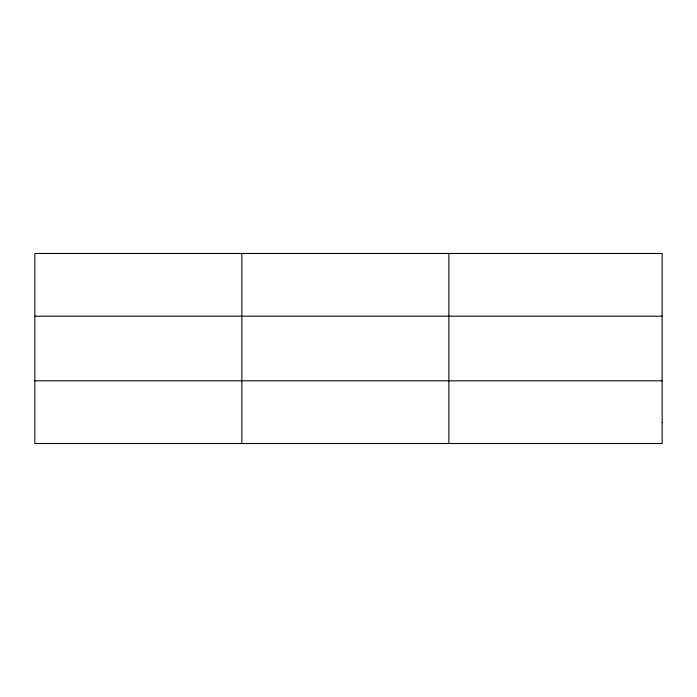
<?xml version="1.0" encoding="UTF-8"?>
<svg xmlns="http://www.w3.org/2000/svg" width="697" height="697" viewBox="0 0 697 697"><rect width="100%" height="100%" fill="white"/><g stroke="black" fill="none" stroke-linecap="round" stroke-linejoin="round"><path stroke-width="1.05" d="M241.859 443.519L241.859 253.481M448.868 443.519L448.868 253.481M34.85 316.194L662.15 316.194M34.85 380.806L662.15 380.806M662.15 422.609L662.15 443.519L34.85 443.519L34.85 253.481L662.15 253.481L662.15 422.609"/></g></svg>
